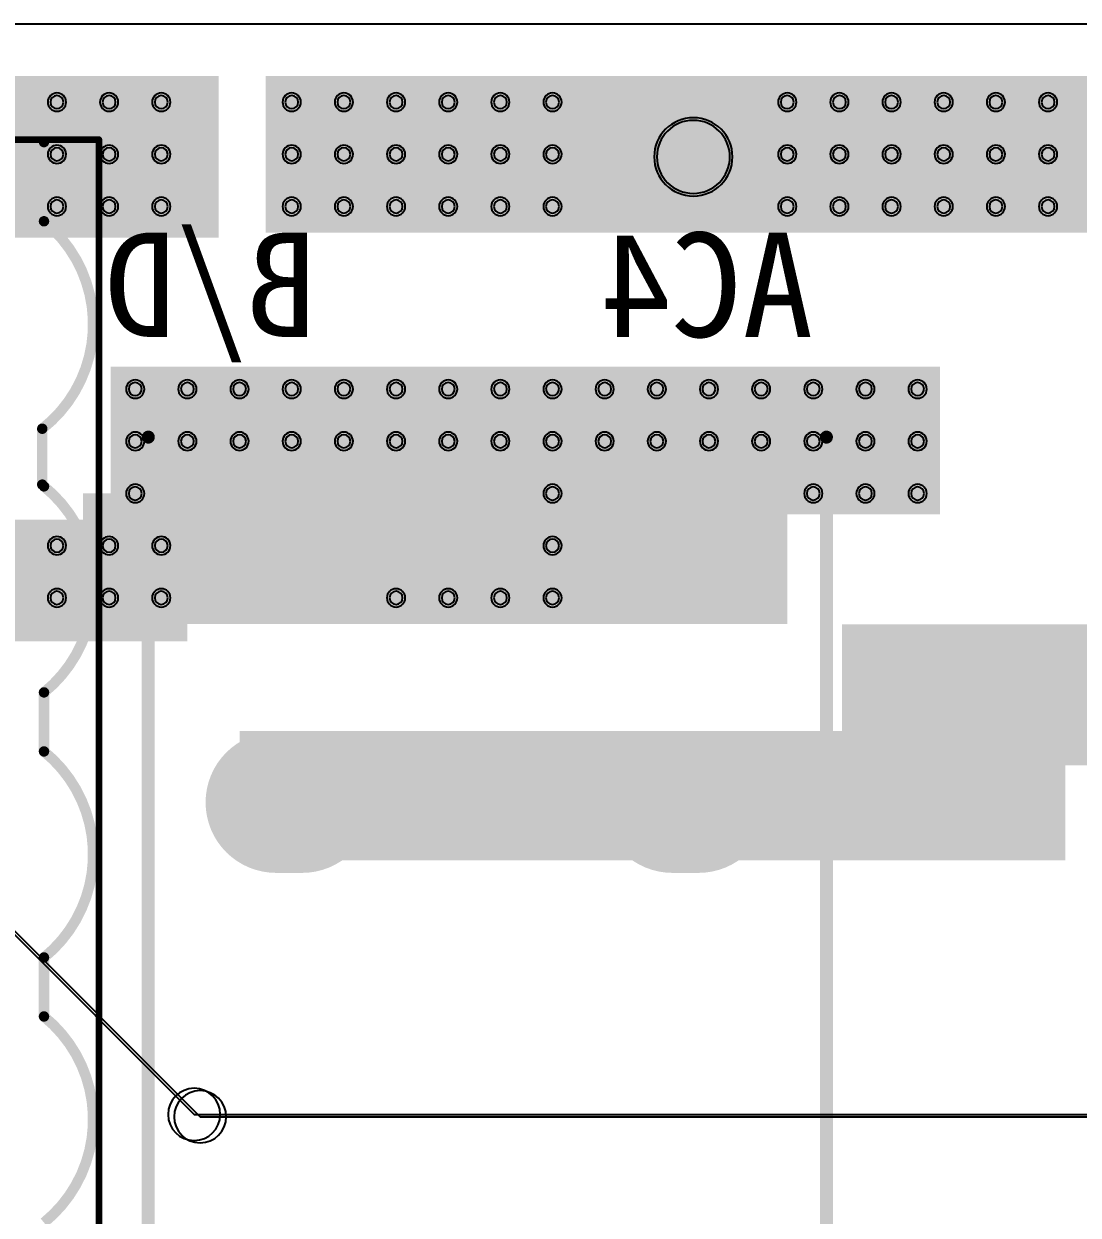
# Model space of a CAD drawing. Header units: inches. Extents: x 32166 to 66782, y 2386 to 7162.
# Drawn here: x 32904.5 to 32995.5, y 2990.8 to 3093.6 of the extents above; entities that cross this region are included whole.
import ezdxf

# ---------------------------------------------------------------- set-up
doc = ezdxf.new("R2010")
doc.units = ezdxf.units.IN
doc.header["$LTSCALE"] = 0.64311
doc.header["$MEASUREMENT"] = 0
for name, color, linetype in [('BOTTOMLAYER', 5, 'CONTINUOUS'), ('BOTTOMOVERLAY', 54, 'CONTINUOUS'), ('BOTTOMSOLDER', 6, 'CONTINUOUS'), ('KEEPOUTLAYER', 6, 'CONTINUOUS'), ('MULTILAYER', 9, 'CONTINUOUS')]:
    doc.layers.add(name, color=color, linetype=linetype)
doc.styles.get("Standard").update_dxf_attribs({"font": 'txt', "width": 0.8})

msp = doc.modelspace()

# ---------------------------------------------------------------- linework, layer by layer
at = {"layer": 'BOTTOMLAYER'}
for p, q in [((32896.79, 3022.23), (32919.71, 2999.3)), ((32919.71, 2999.3), (33019.92, 2999.3))]:
    msp.add_line(p, q, dxfattribs=at)
for points, const_width in [([(32926.26, 3049.36), (32928.51, 3049.36)], 11.25), ([(32960.46, 3049.36), (32962.71, 3049.36)], 11.25), ([(32945.16, 3050.89), (32939.31, 3050.89)], 5.4), ([(32926.26, 3026.41), (32928.51, 3026.41)], 11.25), ([(32960.46, 3026.41), (32962.71, 3026.41)], 11.25), ([(32943.36, 3026.14), (32941.11, 3026.14)], 6.75)]:
    msp.add_lwpolyline(points, dxfattribs=dict(at, const_width=const_width))
for points, const_width in [([(32929.08, 3049.36, 1), (32923.45, 3049.36, 1)], 5.63), ([(32931.33, 3049.36, 1), (32925.7, 3049.36, 1)], 5.63), ([(32963.28, 3049.36, 1), (32957.65, 3049.36, 1)], 5.63), ([(32965.53, 3049.36, 1), (32959.9, 3049.36, 1)], 5.63), ([(32939.31, 3052.24, 1), (32939.31, 3049.54, 1)], 2.7), ([(32945.16, 3052.24, 1), (32945.16, 3049.54, 1)], 2.7), ([(32929.08, 3026.41, 1), (32923.45, 3026.41, 1)], 5.63), ([(32931.33, 3026.41, 1), (32925.7, 3026.41, 1)], 5.63), ([(32963.28, 3026.41, 1), (32957.65, 3026.41, 1)], 5.63), ([(32965.53, 3026.41, 1), (32959.9, 3026.41, 1)], 5.63), ([(32941.11, 3027.83, 1), (32941.11, 3024.46, 1)], 3.37), ([(32943.36, 3027.83, 1), (32943.36, 3024.46, 1)], 3.37)]:
    msp.add_lwpolyline(points, format="xyb", close=True, dxfattribs=dict(at, const_width=const_width))
for centre, radius, start, end in [((32907.36, 3086.8), 0.562, 0, 180), ((32907.36, 3086.8), 0.562, 180, 0), ((32911.86, 3086.8), 0.562, 0, 180), ((32911.86, 3086.8), 0.562, 180, 0), ((32916.36, 3086.8), 0.562, 0, 180), ((32916.36, 3086.8), 0.562, 180, 0), ((32927.61, 3086.8), 0.562, 0, 180), ((32927.61, 3086.8), 0.562, 180, 0), ((32932.11, 3086.8), 0.562, 0, 180), ((32932.11, 3086.8), 0.562, 180, 0), ((32936.61, 3086.8), 0.562, 0, 180), ((32936.61, 3086.8), 0.562, 180, 0), ((32941.11, 3086.8), 0.562, 0, 180), ((32941.11, 3086.8), 0.562, 180, 0), ((32945.61, 3086.8), 0.562, 0, 180), ((32945.61, 3086.8), 0.562, 180, 0), ((32950.11, 3086.8), 0.562, 0, 180), ((32950.11, 3086.8), 0.562, 180, 0), ((32970.36, 3086.8), 0.562, 0, 180), ((32970.36, 3086.8), 0.562, 180, 0), ((32974.86, 3086.8), 0.562, 0, 180), ((32974.86, 3086.8), 0.562, 180, 0), ((32979.36, 3086.8), 0.562, 0, 180), ((32979.36, 3086.8), 0.562, 180, 0), ((32983.86, 3086.8), 0.562, 0, 180), ((32983.86, 3086.8), 0.562, 180, 0), ((32988.36, 3086.8), 0.562, 0, 180), ((32988.36, 3086.8), 0.562, 180, 0), ((32992.86, 3086.8), 0.562, 0, 180), ((32992.86, 3086.8), 0.562, 180, 0), ((32962.26, 3082.08), 3.15, 0, 180), ((32907.36, 3082.3), 0.562, 0, 180), ((32911.86, 3082.3), 0.562, 0, 180), ((32916.36, 3082.3), 0.562, 0, 180), ((32927.61, 3082.3), 0.562, 0, 180), ((32932.11, 3082.3), 0.562, 0, 180), ((32936.61, 3082.3), 0.562, 0, 180), ((32941.11, 3082.3), 0.562, 0, 180), ((32945.61, 3082.3), 0.562, 0, 180), ((32950.11, 3082.3), 0.562, 0, 180), ((32970.36, 3082.3), 0.562, 0, 180), ((32974.86, 3082.3), 0.562, 0, 180), ((32979.36, 3082.3), 0.562, 0, 180), ((32983.86, 3082.3), 0.562, 0, 180), ((32988.36, 3082.3), 0.562, 0, 180), ((32992.86, 3082.3), 0.562, 0, 180), ((32907.36, 3082.3), 0.562, 180, 0), ((32911.86, 3082.3), 0.562, 180, 0), ((32916.36, 3082.3), 0.562, 180, 0), ((32927.61, 3082.3), 0.562, 180, 0), ((32932.11, 3082.3), 0.562, 180, 0), ((32936.61, 3082.3), 0.562, 180, 0), ((32941.11, 3082.3), 0.562, 180, 0), ((32945.61, 3082.3), 0.562, 180, 0), ((32950.11, 3082.3), 0.562, 180, 0), ((32962.26, 3082.08), 3.15, 180, 0), ((32970.36, 3082.3), 0.562, 180, 0), ((32974.86, 3082.3), 0.562, 180, 0), ((32979.36, 3082.3), 0.562, 180, 0), ((32983.86, 3082.3), 0.562, 180, 0), ((32988.36, 3082.3), 0.562, 180, 0), ((32992.86, 3082.3), 0.562, 180, 0), ((32907.36, 3077.8), 0.562, 0, 180), ((32911.86, 3077.8), 0.562, 0, 180), ((32916.36, 3077.8), 0.562, 0, 180), ((32927.61, 3077.8), 0.562, 0, 180), ((32932.11, 3077.8), 0.562, 0, 180), ((32936.61, 3077.8), 0.562, 0, 180), ((32941.11, 3077.8), 0.562, 0, 180), ((32945.61, 3077.8), 0.562, 0, 180), ((32950.11, 3077.8), 0.562, 0, 180), ((32970.36, 3077.8), 0.562, 0, 180), ((32974.86, 3077.8), 0.562, 0, 180), ((32979.36, 3077.8), 0.562, 0, 180), ((32983.86, 3077.8), 0.562, 0, 180), ((32988.36, 3077.8), 0.562, 0, 180), ((32992.86, 3077.8), 0.562, 0, 180), ((32907.36, 3077.8), 0.562, 180, 0), ((32911.86, 3077.8), 0.562, 180, 0), ((32916.36, 3077.8), 0.562, 180, 0), ((32927.61, 3077.8), 0.562, 180, 0), ((32932.11, 3077.8), 0.562, 180, 0), ((32936.61, 3077.8), 0.562, 180, 0), ((32941.11, 3077.8), 0.562, 180, 0), ((32945.61, 3077.8), 0.562, 180, 0), ((32950.11, 3077.8), 0.562, 180, 0), ((32970.36, 3077.8), 0.562, 180, 0), ((32974.86, 3077.8), 0.562, 180, 0), ((32979.36, 3077.8), 0.562, 180, 0), ((32983.86, 3077.8), 0.562, 180, 0), ((32988.36, 3077.8), 0.562, 180, 0), ((32992.86, 3077.8), 0.562, 180, 0), ((32914.11, 3062.05), 0.562, 0, 180), ((32914.11, 3062.05), 0.562, 0, 180), ((32914.11, 3062.05), 0.562, 180, 0), ((32914.11, 3062.05), 0.562, 180, 0), ((32918.61, 3062.05), 0.562, 0, 180), ((32918.61, 3062.05), 0.562, 180, 0), ((32923.11, 3062.05), 0.562, 0, 180), ((32923.11, 3062.05), 0.562, 180, 0), ((32927.61, 3062.05), 0.562, 0, 180), ((32927.61, 3062.05), 0.562, 180, 0), ((32932.11, 3062.05), 0.562, 0, 180), ((32932.11, 3062.05), 0.562, 180, 0), ((32936.61, 3062.05), 0.562, 0, 180), ((32936.61, 3062.05), 0.562, 180, 0), ((32941.11, 3062.05), 0.562, 0, 180), ((32941.11, 3062.05), 0.562, 180, 0), ((32945.61, 3062.05), 0.562, 0, 180), ((32945.61, 3062.05), 0.562, 180, 0), ((32950.11, 3062.05), 0.562, 0, 180), ((32950.11, 3062.05), 0.562, 180, 0), ((32954.61, 3062.05), 0.562, 0, 180), ((32954.61, 3062.05), 0.562, 180, 0), ((32959.11, 3062.05), 0.562, 0, 180), ((32959.11, 3062.05), 0.562, 180, 0), ((32963.61, 3062.05), 0.562, 0, 180), ((32963.61, 3062.05), 0.562, 180, 0), ((32968.11, 3062.05), 0.562, 0, 180), ((32968.11, 3062.05), 0.562, 180, 0), ((32972.61, 3062.05), 0.562, 0, 180), ((32972.61, 3062.05), 0.562, 180, 0), ((32977.11, 3062.05), 0.562, 0, 180), ((32977.11, 3062.05), 0.562, 180, 0), ((32981.61, 3062.05), 0.562, 0, 180), ((32981.61, 3062.05), 0.562, 180, 0), ((32914.11, 3057.55), 0.562, 0, 180), ((32918.61, 3057.55), 0.562, 0, 180), ((32918.61, 3057.55), 0.562, 0, 180), ((32923.11, 3057.55), 0.562, 0, 180), ((32927.61, 3057.55), 0.562, 0, 180), ((32932.11, 3057.55), 0.562, 0, 180), ((32932.11, 3057.55), 0.562, 0, 180), ((32936.61, 3057.55), 0.562, 0, 180), ((32941.11, 3057.55), 0.562, 0, 180), ((32945.61, 3057.55), 0.562, 0, 180), ((32945.61, 3057.55), 0.562, 0, 180), ((32950.11, 3057.55), 0.562, 0, 180), ((32954.61, 3057.55), 0.562, 0, 180), ((32959.11, 3057.55), 0.562, 0, 180), ((32959.11, 3057.55), 0.562, 0, 180), ((32963.61, 3057.55), 0.562, 0, 180), ((32968.11, 3057.55), 0.562, 0, 180), ((32972.61, 3057.55), 0.562, 0, 180), ((32972.61, 3057.55), 0.562, 0, 180), ((32977.11, 3057.55), 0.562, 0, 180), ((32981.61, 3057.55), 0.562, 0, 180), ((32914.11, 3057.55), 0.562, 180, 0), ((32918.61, 3057.55), 0.562, 180, 0), ((32918.61, 3057.55), 0.562, 180, 0), ((32923.11, 3057.55), 0.562, 180, 0), ((32927.61, 3057.55), 0.562, 180, 0), ((32932.11, 3057.55), 0.562, 180, 0), ((32932.11, 3057.55), 0.562, 180, 0), ((32936.61, 3057.55), 0.562, 180, 0), ((32941.11, 3057.55), 0.562, 180, 0), ((32945.61, 3057.55), 0.562, 180, 0), ((32945.61, 3057.55), 0.562, 180, 0), ((32950.11, 3057.55), 0.562, 180, 0), ((32954.61, 3057.55), 0.562, 180, 0), ((32959.11, 3057.55), 0.562, 180, 0), ((32959.11, 3057.55), 0.562, 180, 0), ((32963.61, 3057.55), 0.562, 180, 0), ((32968.11, 3057.55), 0.562, 180, 0), ((32972.61, 3057.55), 0.562, 180, 0), ((32972.61, 3057.55), 0.562, 180, 0), ((32977.11, 3057.55), 0.562, 180, 0), ((32981.61, 3057.55), 0.562, 180, 0), ((32914.11, 3053.05), 0.562, 0, 180), ((32950.11, 3053.05), 0.562, 0, 180), ((32972.61, 3053.05), 0.562, 0, 180), ((32972.61, 3053.05), 0.562, 0, 180), ((32977.11, 3053.05), 0.562, 0, 180), ((32981.61, 3053.05), 0.562, 0, 180), ((32914.11, 3053.05), 0.562, 180, 0), ((32950.11, 3053.05), 0.562, 180, 0), ((32972.61, 3053.05), 0.562, 180, 0), ((32972.61, 3053.05), 0.562, 180, 0), ((32977.11, 3053.05), 0.562, 180, 0), ((32981.61, 3053.05), 0.562, 180, 0), ((32907.36, 3048.55), 0.562, 0, 180), ((32907.36, 3048.55), 0.562, 180, 0), ((32911.86, 3048.55), 0.562, 0, 180), ((32911.86, 3048.55), 0.562, 180, 0), ((32916.36, 3048.55), 0.562, 0, 180), ((32916.36, 3048.55), 0.562, 180, 0), ((32950.11, 3048.55), 0.562, 0, 180), ((32950.11, 3048.55), 0.562, 180, 0), ((32907.36, 3044.05), 0.562, 0, 180), ((32911.86, 3044.05), 0.562, 0, 180), ((32916.36, 3044.05), 0.562, 0, 180), ((32936.61, 3044.05), 0.562, 0, 180), ((32941.11, 3044.05), 0.562, 0, 180), ((32945.61, 3044.05), 0.562, 0, 180), ((32945.61, 3044.05), 0.562, 0, 180), ((32950.11, 3044.05), 0.562, 0, 180), ((32950.11, 3044.05), 0.562, 0, 180), ((32907.36, 3044.05), 0.562, 180, 0), ((32911.86, 3044.05), 0.562, 180, 0), ((32916.36, 3044.05), 0.562, 180, 0), ((32936.61, 3044.05), 0.562, 180, 0), ((32941.11, 3044.05), 0.562, 180, 0), ((32945.61, 3044.05), 0.562, 180, 0), ((32945.61, 3044.05), 0.562, 180, 0), ((32950.11, 3044.05), 0.562, 180, 0), ((32950.11, 3044.05), 0.562, 180, 0), ((32919.71, 2999.3), 2.25, 0, 180), ((32919.71, 2999.3), 2.25, 0, 180), ((32919.71, 2999.3), 2.25, 180, 0), ((32919.71, 2999.3), 2.25, 180, 0)]:
    msp.add_arc(centre, radius, start, end, dxfattribs=at)
for points in [[(32846.61, 3075.55), (32920.86, 3075.55), (32846.61, 3089.05), (32920.86, 3089.05)], [(32925.36, 3075.55), (33413.61, 3075.55), (32925.36, 3089.05), (33413.61, 3089.05)], [(32912, 3051.25), (32983.55, 3051.25), (32912, 3063.99), (32983.55, 3063.99)], [(32909.61, 3041.8), (32970.36, 3041.8), (32909.61, 3053.05), (32970.36, 3053.05)], [(32872.09, 3040.3), (32918.61, 3040.3), (32872.09, 3050.8), (32918.61, 3050.8)], [(33001.64, 3041.31), (32975.54, 3041.31), (33001.64, 3030.06), (32975.54, 3030.06)], [(32923.11, 3021.42), (32994.35, 3021.42), (32923.11, 3032.58), (32994.35, 3032.58)]]:
    msp.add_solid(points, dxfattribs=at)
at = {"layer": 'BOTTOMOVERLAY'}
for points, const_width in [([(32898.38, 3083.57), (32910.98, 3083.57)], 0.572), ([(32906.24, 3076.52), (32906.24, 3083.36)], 0.9), ([(32910.98, 2914.55), (32910.98, 3083.57)], 0.572), ([(32906.09, 3053.81), (32906.09, 3058.63)], 0.9), ([(32915.24, 3057.91), (32973.74, 3057.91)], 1.12), ([(32915.24, 2927.41), (32915.24, 3057.91)], 1.12), ([(32973.74, 2927.41), (32973.74, 3057.91)], 1.12), ([(32906.24, 3030.8), (32906.24, 3035.89)], 0.9), ([(32906.24, 3007.94), (32906.24, 3013.03)], 0.9)]:
    msp.add_lwpolyline(points, dxfattribs=dict(at, const_width=const_width))
for points, const_width in [([(32906.24, 3083.58, 1), (32906.24, 3083.13, 1)], 0.45), ([(32910.98, 3083.71, 1), (32910.98, 3083.42, 1)], 0.286), ([(32910.98, 3083.71, 1), (32910.98, 3083.42, 1)], 0.286), ([(32906.24, 3076.75, 1), (32906.24, 3076.3, 1)], 0.45), ([(32906.24, 3076.75, 1), (32906.24, 3076.3, 1)], 0.45), ([(32906.09, 3058.86, 1), (32906.09, 3058.41, 1)], 0.45), ([(32906.09, 3058.86, 1), (32906.09, 3058.41, 1)], 0.45), ([(32915.52, 3057.91, 1), (32914.96, 3057.91, 1)], 0.562), ([(32915.52, 3057.91, 1), (32914.96, 3057.91, 1)], 0.562), ([(32974.02, 3057.91, 1), (32973.46, 3057.91, 1)], 0.562), ([(32974.02, 3057.91, 1), (32973.46, 3057.91, 1)], 0.562), ([(32906.09, 3054.04, 1), (32906.09, 3053.59, 1)], 0.45), ([(32906.24, 3053.89, 1), (32906.24, 3053.44, 1)], 0.45), ([(32906.24, 3036.12, 1), (32906.24, 3035.67, 1)], 0.45), ([(32906.24, 3036.12, 1), (32906.24, 3035.67, 1)], 0.45), ([(32906.24, 3031.03, 1), (32906.24, 3030.58, 1)], 0.45), ([(32906.24, 3031.03, 1), (32906.24, 3030.58, 1)], 0.45), ([(32906.24, 3013.26, 1), (32906.24, 3012.81, 1)], 0.45), ([(32906.24, 3013.26, 1), (32906.24, 3012.81, 1)], 0.45), ([(32906.24, 3008.17, 1), (32906.24, 3007.72, 1)], 0.45), ([(32906.24, 3008.17, 1), (32906.24, 3007.72, 1)], 0.45)]:
    msp.add_lwpolyline(points, format="xyb", close=True, dxfattribs=dict(at, const_width=const_width))
at = {"layer": 'BOTTOMOVERLAY', "const_width": 0.9}
for points in [[(32906.24, 3076.52, -0.482386), (32906.09, 3058.63)], [(32906.24, 3053.66, -0.477243), (32906.24, 3035.89)], [(32906.24, 3030.8, -0.477243), (32906.24, 3013.03)], [(32906.24, 3007.94, -0.477246), (32906.24, 2990.17)]]:
    msp.add_lwpolyline(points, format="xyb", dxfattribs=at)
at = {"layer": 'BOTTOMSOLDER'}
for p, q in [((32896.78, 3021.92), (32919.2, 2999.5)), ((32919.2, 2999.5), (33011.54, 2999.5))]:
    msp.add_line(p, q, dxfattribs=at)
for points, const_width in [([(32926.26, 3049.36), (32928.51, 3049.36)], 12.16), ([(32960.46, 3049.36), (32962.71, 3049.36)], 12.16), ([(32945.16, 3050.89), (32939.31, 3050.89)], 6.31), ([(32926.26, 3026.41), (32928.51, 3026.41)], 12.16), ([(32960.46, 3026.41), (32962.71, 3026.41)], 12.16), ([(32943.36, 3026.14), (32941.11, 3026.14)], 7.66)]:
    msp.add_lwpolyline(points, dxfattribs=dict(at, const_width=const_width))
for points, const_width in [([(32929.3, 3049.36, 1), (32923.22, 3049.36, 1)], 6.08), ([(32931.55, 3049.36, 1), (32925.47, 3049.36, 1)], 6.08), ([(32963.5, 3049.36, 1), (32957.42, 3049.36, 1)], 6.08), ([(32965.75, 3049.36, 1), (32959.67, 3049.36, 1)], 6.08), ([(32939.31, 3052.47, 1), (32939.31, 3049.32, 1)], 3.16), ([(32945.16, 3052.47, 1), (32945.16, 3049.32, 1)], 3.16), ([(32929.3, 3026.41, 1), (32923.22, 3026.41, 1)], 6.08), ([(32931.55, 3026.41, 1), (32925.47, 3026.41, 1)], 6.08), ([(32963.5, 3026.41, 1), (32957.42, 3026.41, 1)], 6.08), ([(32965.75, 3026.41, 1), (32959.67, 3026.41, 1)], 6.08), ([(32941.11, 3028.06, 1), (32941.11, 3024.23, 1)], 3.83), ([(32943.36, 3028.06, 1), (32943.36, 3024.23, 1)], 3.83)]:
    msp.add_lwpolyline(points, format="xyb", close=True, dxfattribs=dict(at, const_width=const_width))
for centre, radius, start, end in [((32907.36, 3086.8), 0.791, 0, 180), ((32911.86, 3086.8), 0.791, 0, 180), ((32916.36, 3086.8), 0.791, 0, 180), ((32927.61, 3086.8), 0.791, 0, 180), ((32932.11, 3086.8), 0.791, 0, 180), ((32936.61, 3086.8), 0.791, 0, 180), ((32941.11, 3086.8), 0.791, 0, 180), ((32945.61, 3086.8), 0.791, 0, 180), ((32950.11, 3086.8), 0.791, 0, 180), ((32970.36, 3086.8), 0.791, 0, 180), ((32974.86, 3086.8), 0.791, 0, 180), ((32979.36, 3086.8), 0.791, 0, 180), ((32983.86, 3086.8), 0.791, 0, 180), ((32988.36, 3086.8), 0.791, 0, 180), ((32992.86, 3086.8), 0.791, 0, 180), ((32907.36, 3086.8), 0.791, 180, 0), ((32911.86, 3086.8), 0.791, 180, 0), ((32916.36, 3086.8), 0.791, 180, 0), ((32927.61, 3086.8), 0.791, 180, 0), ((32932.11, 3086.8), 0.791, 180, 0), ((32936.61, 3086.8), 0.791, 180, 0), ((32941.11, 3086.8), 0.791, 180, 0), ((32945.61, 3086.8), 0.791, 180, 0), ((32950.11, 3086.8), 0.791, 180, 0), ((32970.36, 3086.8), 0.791, 180, 0), ((32974.86, 3086.8), 0.791, 180, 0), ((32979.36, 3086.8), 0.791, 180, 0), ((32983.86, 3086.8), 0.791, 180, 0), ((32988.36, 3086.8), 0.791, 180, 0), ((32992.86, 3086.8), 0.791, 180, 0), ((32962.26, 3082.08), 3.38, 0, 180), ((32907.36, 3082.3), 0.791, 0, 180), ((32911.86, 3082.3), 0.791, 0, 180), ((32916.36, 3082.3), 0.791, 0, 180), ((32927.61, 3082.3), 0.791, 0, 180), ((32932.11, 3082.3), 0.791, 0, 180), ((32936.61, 3082.3), 0.791, 0, 180), ((32941.11, 3082.3), 0.791, 0, 180), ((32945.61, 3082.3), 0.791, 0, 180), ((32950.11, 3082.3), 0.791, 0, 180), ((32970.36, 3082.3), 0.791, 0, 180), ((32974.86, 3082.3), 0.791, 0, 180), ((32979.36, 3082.3), 0.791, 0, 180), ((32983.86, 3082.3), 0.791, 0, 180), ((32988.36, 3082.3), 0.791, 0, 180), ((32992.86, 3082.3), 0.791, 0, 180), ((32907.36, 3082.3), 0.791, 180, 0), ((32911.86, 3082.3), 0.791, 180, 0), ((32916.36, 3082.3), 0.791, 180, 0), ((32927.61, 3082.3), 0.791, 180, 0), ((32932.11, 3082.3), 0.791, 180, 0), ((32936.61, 3082.3), 0.791, 180, 0), ((32941.11, 3082.3), 0.791, 180, 0), ((32945.61, 3082.3), 0.791, 180, 0), ((32950.11, 3082.3), 0.791, 180, 0), ((32962.26, 3082.08), 3.38, 180, 0), ((32970.36, 3082.3), 0.791, 180, 0), ((32974.86, 3082.3), 0.791, 180, 0), ((32979.36, 3082.3), 0.791, 180, 0), ((32983.86, 3082.3), 0.791, 180, 0), ((32988.36, 3082.3), 0.791, 180, 0), ((32992.86, 3082.3), 0.791, 180, 0), ((32907.36, 3077.8), 0.791, 0, 180), ((32911.86, 3077.8), 0.791, 0, 180), ((32916.36, 3077.8), 0.791, 0, 180), ((32927.61, 3077.8), 0.791, 0, 180), ((32932.11, 3077.8), 0.791, 0, 180), ((32936.61, 3077.8), 0.791, 0, 180), ((32941.11, 3077.8), 0.791, 0, 180), ((32945.61, 3077.8), 0.791, 0, 180), ((32950.11, 3077.8), 0.791, 0, 180), ((32970.36, 3077.8), 0.791, 0, 180), ((32974.86, 3077.8), 0.791, 0, 180), ((32979.36, 3077.8), 0.791, 0, 180), ((32983.86, 3077.8), 0.791, 0, 180), ((32988.36, 3077.8), 0.791, 0, 180), ((32992.86, 3077.8), 0.791, 0, 180), ((32907.36, 3077.8), 0.791, 180, 0), ((32911.86, 3077.8), 0.791, 180, 0), ((32916.36, 3077.8), 0.791, 180, 0), ((32927.61, 3077.8), 0.791, 180, 0), ((32932.11, 3077.8), 0.791, 180, 0), ((32936.61, 3077.8), 0.791, 180, 0), ((32941.11, 3077.8), 0.791, 180, 0), ((32945.61, 3077.8), 0.791, 180, 0), ((32950.11, 3077.8), 0.791, 180, 0), ((32970.36, 3077.8), 0.791, 180, 0), ((32974.86, 3077.8), 0.791, 180, 0), ((32979.36, 3077.8), 0.791, 180, 0), ((32983.86, 3077.8), 0.791, 180, 0), ((32988.36, 3077.8), 0.791, 180, 0), ((32992.86, 3077.8), 0.791, 180, 0), ((32914.11, 3062.05), 0.791, 0, 180), ((32914.11, 3062.05), 0.791, 0, 180), ((32918.61, 3062.05), 0.791, 0, 180), ((32923.11, 3062.05), 0.791, 0, 180), ((32927.61, 3062.05), 0.791, 0, 180), ((32932.11, 3062.05), 0.791, 0, 180), ((32936.61, 3062.05), 0.791, 0, 180), ((32941.11, 3062.05), 0.791, 0, 180), ((32945.61, 3062.05), 0.791, 0, 180), ((32950.11, 3062.05), 0.791, 0, 180), ((32954.61, 3062.05), 0.791, 0, 180), ((32959.11, 3062.05), 0.791, 0, 180), ((32963.61, 3062.05), 0.791, 0, 180), ((32968.11, 3062.05), 0.791, 0, 180), ((32972.61, 3062.05), 0.791, 0, 180), ((32977.11, 3062.05), 0.791, 0, 180), ((32981.61, 3062.05), 0.791, 0, 180), ((32914.11, 3062.05), 0.791, 180, 0), ((32914.11, 3062.05), 0.791, 180, 0), ((32918.61, 3062.05), 0.791, 180, 0), ((32923.11, 3062.05), 0.791, 180, 0), ((32927.61, 3062.05), 0.791, 180, 0), ((32932.11, 3062.05), 0.791, 180, 0), ((32936.61, 3062.05), 0.791, 180, 0), ((32941.11, 3062.05), 0.791, 180, 0), ((32945.61, 3062.05), 0.791, 180, 0), ((32950.11, 3062.05), 0.791, 180, 0), ((32954.61, 3062.05), 0.791, 180, 0), ((32959.11, 3062.05), 0.791, 180, 0), ((32963.61, 3062.05), 0.791, 180, 0), ((32968.11, 3062.05), 0.791, 180, 0), ((32972.61, 3062.05), 0.791, 180, 0), ((32977.11, 3062.05), 0.791, 180, 0), ((32981.61, 3062.05), 0.791, 180, 0), ((32914.11, 3057.55), 0.791, 0, 180), ((32918.61, 3057.55), 0.791, 0, 180), ((32918.61, 3057.55), 0.791, 0, 180), ((32923.11, 3057.55), 0.791, 0, 180), ((32927.61, 3057.55), 0.791, 0, 180), ((32932.11, 3057.55), 0.791, 0, 180), ((32932.11, 3057.55), 0.791, 0, 180), ((32936.61, 3057.55), 0.791, 0, 180), ((32941.11, 3057.55), 0.791, 0, 180), ((32945.61, 3057.55), 0.791, 0, 180), ((32945.61, 3057.55), 0.791, 0, 180), ((32950.11, 3057.55), 0.791, 0, 180), ((32954.61, 3057.55), 0.791, 0, 180), ((32959.11, 3057.55), 0.791, 0, 180), ((32959.11, 3057.55), 0.791, 0, 180), ((32963.61, 3057.55), 0.791, 0, 180), ((32968.11, 3057.55), 0.791, 0, 180), ((32972.61, 3057.55), 0.791, 0, 180), ((32972.61, 3057.55), 0.791, 0, 180), ((32977.11, 3057.55), 0.791, 0, 180), ((32981.61, 3057.55), 0.791, 0, 180), ((32914.11, 3057.55), 0.791, 180, 0), ((32918.61, 3057.55), 0.791, 180, 0), ((32918.61, 3057.55), 0.791, 180, 0), ((32923.11, 3057.55), 0.791, 180, 0), ((32927.61, 3057.55), 0.791, 180, 0), ((32932.11, 3057.55), 0.791, 180, 0), ((32932.11, 3057.55), 0.791, 180, 0), ((32936.61, 3057.55), 0.791, 180, 0), ((32941.11, 3057.55), 0.791, 180, 0), ((32945.61, 3057.55), 0.791, 180, 0), ((32945.61, 3057.55), 0.791, 180, 0), ((32950.11, 3057.55), 0.791, 180, 0), ((32954.61, 3057.55), 0.791, 180, 0), ((32959.11, 3057.55), 0.791, 180, 0), ((32959.11, 3057.55), 0.791, 180, 0), ((32963.61, 3057.55), 0.791, 180, 0), ((32968.11, 3057.55), 0.791, 180, 0), ((32972.61, 3057.55), 0.791, 180, 0), ((32972.61, 3057.55), 0.791, 180, 0), ((32977.11, 3057.55), 0.791, 180, 0), ((32981.61, 3057.55), 0.791, 180, 0), ((32914.11, 3053.05), 0.791, 0, 180), ((32950.11, 3053.05), 0.791, 0, 180), ((32972.61, 3053.05), 0.791, 0, 180), ((32972.61, 3053.05), 0.791, 0, 180), ((32977.11, 3053.05), 0.791, 0, 180), ((32981.61, 3053.05), 0.791, 0, 180), ((32914.11, 3053.05), 0.791, 180, 0), ((32950.11, 3053.05), 0.791, 180, 0), ((32972.61, 3053.05), 0.791, 180, 0), ((32972.61, 3053.05), 0.791, 180, 0), ((32977.11, 3053.05), 0.791, 180, 0), ((32981.61, 3053.05), 0.791, 180, 0), ((32907.36, 3048.55), 0.791, 0, 180), ((32907.36, 3048.55), 0.791, 180, 0), ((32911.86, 3048.55), 0.791, 0, 180), ((32911.86, 3048.55), 0.791, 180, 0), ((32916.36, 3048.55), 0.791, 0, 180), ((32916.36, 3048.55), 0.791, 180, 0), ((32950.11, 3048.55), 0.791, 0, 180), ((32950.11, 3048.55), 0.791, 180, 0), ((32907.36, 3044.05), 0.791, 0, 180), ((32911.86, 3044.05), 0.791, 0, 180), ((32916.36, 3044.05), 0.791, 0, 180), ((32936.61, 3044.05), 0.791, 0, 180), ((32941.11, 3044.05), 0.791, 0, 180), ((32945.61, 3044.05), 0.791, 0, 180), ((32945.61, 3044.05), 0.791, 0, 180), ((32950.11, 3044.05), 0.791, 0, 180), ((32950.11, 3044.05), 0.791, 0, 180), ((32907.36, 3044.05), 0.791, 180, 0), ((32911.86, 3044.05), 0.791, 180, 0), ((32916.36, 3044.05), 0.791, 180, 0), ((32936.61, 3044.05), 0.791, 180, 0), ((32941.11, 3044.05), 0.791, 180, 0), ((32945.61, 3044.05), 0.791, 180, 0), ((32945.61, 3044.05), 0.791, 180, 0), ((32950.11, 3044.05), 0.791, 180, 0), ((32950.11, 3044.05), 0.791, 180, 0), ((32919.2, 2999.5), 2.25, 0, 180), ((32919.2, 2999.5), 2.25, 0, 180), ((32919.2, 2999.5), 2.25, 180, 0), ((32919.2, 2999.5), 2.25, 180, 0)]:
    msp.add_arc(centre, radius, start, end, dxfattribs=at)
for points in [[(32846.61, 3075.1), (32921.31, 3075.1), (32846.61, 3089.05), (32921.31, 3089.05)], [(32925.36, 3075.55), (33413.61, 3075.55), (32925.36, 3089.05), (33413.61, 3089.05)], [(32909.61, 3041.8), (32970.36, 3041.8), (32909.61, 3053.05), (32970.36, 3053.05)], [(32872.26, 3040.45), (32918.61, 3040.45), (32872.26, 3050.8), (32918.61, 3050.8)], [(33002.09, 3041.77), (32975.08, 3041.77), (33002.09, 3029.61), (32975.08, 3029.61)]]:
    msp.add_solid(points, dxfattribs=at)
at = {"layer": 'KEEPOUTLAYER'}
msp.add_line((32666.61, 3093.55), (34174.11, 3093.55), dxfattribs=at)
at = {"layer": 'MULTILAYER'}
for points, const_width in [([(32926.26, 3049.36), (32928.51, 3049.36)], 11.25), ([(32960.46, 3049.36), (32962.71, 3049.36)], 11.25), ([(32945.16, 3050.89), (32939.31, 3050.89)], 5.4), ([(32926.26, 3026.41), (32928.51, 3026.41)], 11.25), ([(32960.46, 3026.41), (32962.71, 3026.41)], 11.25), ([(32943.36, 3026.14), (32941.11, 3026.14)], 6.75)]:
    msp.add_lwpolyline(points, dxfattribs=dict(at, const_width=const_width))
for points, const_width in [([(32929.08, 3049.36, 1), (32923.45, 3049.36, 1)], 5.63), ([(32931.33, 3049.36, 1), (32925.7, 3049.36, 1)], 5.63), ([(32963.28, 3049.36, 1), (32957.65, 3049.36, 1)], 5.63), ([(32965.53, 3049.36, 1), (32959.9, 3049.36, 1)], 5.63), ([(32939.31, 3052.24, 1), (32939.31, 3049.54, 1)], 2.7), ([(32945.16, 3052.24, 1), (32945.16, 3049.54, 1)], 2.7), ([(32929.08, 3026.41, 1), (32923.45, 3026.41, 1)], 5.63), ([(32931.33, 3026.41, 1), (32925.7, 3026.41, 1)], 5.63), ([(32963.28, 3026.41, 1), (32957.65, 3026.41, 1)], 5.63), ([(32965.53, 3026.41, 1), (32959.9, 3026.41, 1)], 5.63), ([(32941.11, 3027.83, 1), (32941.11, 3024.46, 1)], 3.37), ([(32943.36, 3027.83, 1), (32943.36, 3024.46, 1)], 3.37)]:
    msp.add_lwpolyline(points, format="xyb", close=True, dxfattribs=dict(at, const_width=const_width))
for centre, radius, start, end in [((32907.36, 3086.8), 0.562, 0, 180), ((32907.36, 3086.8), 0.562, 180, 0), ((32911.86, 3086.8), 0.562, 0, 180), ((32911.86, 3086.8), 0.562, 180, 0), ((32916.36, 3086.8), 0.562, 0, 180), ((32916.36, 3086.8), 0.562, 180, 0), ((32927.61, 3086.8), 0.562, 0, 180), ((32927.61, 3086.8), 0.562, 180, 0), ((32932.11, 3086.8), 0.562, 0, 180), ((32932.11, 3086.8), 0.562, 180, 0), ((32936.61, 3086.8), 0.562, 0, 180), ((32936.61, 3086.8), 0.562, 180, 0), ((32941.11, 3086.8), 0.562, 0, 180), ((32941.11, 3086.8), 0.562, 180, 0), ((32945.61, 3086.8), 0.562, 0, 180), ((32945.61, 3086.8), 0.562, 180, 0), ((32950.11, 3086.8), 0.562, 0, 180), ((32950.11, 3086.8), 0.562, 180, 0), ((32970.36, 3086.8), 0.562, 0, 180), ((32970.36, 3086.8), 0.562, 180, 0), ((32974.86, 3086.8), 0.562, 0, 180), ((32974.86, 3086.8), 0.562, 180, 0), ((32979.36, 3086.8), 0.562, 0, 180), ((32979.36, 3086.8), 0.562, 180, 0), ((32983.86, 3086.8), 0.562, 0, 180), ((32983.86, 3086.8), 0.562, 180, 0), ((32988.36, 3086.8), 0.562, 0, 180), ((32988.36, 3086.8), 0.562, 180, 0), ((32992.86, 3086.8), 0.562, 0, 180), ((32992.86, 3086.8), 0.562, 180, 0), ((32962.26, 3082.08), 3.15, 0, 180), ((32907.36, 3082.3), 0.562, 0, 180), ((32911.86, 3082.3), 0.562, 0, 180), ((32916.36, 3082.3), 0.562, 0, 180), ((32927.61, 3082.3), 0.562, 0, 180), ((32932.11, 3082.3), 0.562, 0, 180), ((32936.61, 3082.3), 0.562, 0, 180), ((32941.11, 3082.3), 0.562, 0, 180), ((32945.61, 3082.3), 0.562, 0, 180), ((32950.11, 3082.3), 0.562, 0, 180), ((32970.36, 3082.3), 0.562, 0, 180), ((32974.86, 3082.3), 0.562, 0, 180), ((32979.36, 3082.3), 0.562, 0, 180), ((32983.86, 3082.3), 0.562, 0, 180), ((32988.36, 3082.3), 0.562, 0, 180), ((32992.86, 3082.3), 0.562, 0, 180), ((32907.36, 3082.3), 0.562, 180, 0), ((32911.86, 3082.3), 0.562, 180, 0), ((32916.36, 3082.3), 0.562, 180, 0), ((32927.61, 3082.3), 0.562, 180, 0), ((32932.11, 3082.3), 0.562, 180, 0), ((32936.61, 3082.3), 0.562, 180, 0), ((32941.11, 3082.3), 0.562, 180, 0), ((32945.61, 3082.3), 0.562, 180, 0), ((32950.11, 3082.3), 0.562, 180, 0), ((32962.26, 3082.08), 3.15, 180, 0), ((32970.36, 3082.3), 0.562, 180, 0), ((32974.86, 3082.3), 0.562, 180, 0), ((32979.36, 3082.3), 0.562, 180, 0), ((32983.86, 3082.3), 0.562, 180, 0), ((32988.36, 3082.3), 0.562, 180, 0), ((32992.86, 3082.3), 0.562, 180, 0), ((32907.36, 3077.8), 0.562, 0, 180), ((32911.86, 3077.8), 0.562, 0, 180), ((32916.36, 3077.8), 0.562, 0, 180), ((32927.61, 3077.8), 0.562, 0, 180), ((32932.11, 3077.8), 0.562, 0, 180), ((32936.61, 3077.8), 0.562, 0, 180), ((32941.11, 3077.8), 0.562, 0, 180), ((32945.61, 3077.8), 0.562, 0, 180), ((32950.11, 3077.8), 0.562, 0, 180), ((32970.36, 3077.8), 0.562, 0, 180), ((32974.86, 3077.8), 0.562, 0, 180), ((32979.36, 3077.8), 0.562, 0, 180), ((32983.86, 3077.8), 0.562, 0, 180), ((32988.36, 3077.8), 0.562, 0, 180), ((32992.86, 3077.8), 0.562, 0, 180), ((32907.36, 3077.8), 0.562, 180, 0), ((32911.86, 3077.8), 0.562, 180, 0), ((32916.36, 3077.8), 0.562, 180, 0), ((32927.61, 3077.8), 0.562, 180, 0), ((32932.11, 3077.8), 0.562, 180, 0), ((32936.61, 3077.8), 0.562, 180, 0), ((32941.11, 3077.8), 0.562, 180, 0), ((32945.61, 3077.8), 0.562, 180, 0), ((32950.11, 3077.8), 0.562, 180, 0), ((32970.36, 3077.8), 0.562, 180, 0), ((32974.86, 3077.8), 0.562, 180, 0), ((32979.36, 3077.8), 0.562, 180, 0), ((32983.86, 3077.8), 0.562, 180, 0), ((32988.36, 3077.8), 0.562, 180, 0), ((32992.86, 3077.8), 0.562, 180, 0), ((32914.11, 3062.05), 0.562, 0, 180), ((32914.11, 3062.05), 0.562, 0, 180), ((32914.11, 3062.05), 0.562, 180, 0), ((32914.11, 3062.05), 0.562, 180, 0), ((32918.61, 3062.05), 0.562, 0, 180), ((32918.61, 3062.05), 0.562, 180, 0), ((32923.11, 3062.05), 0.562, 0, 180), ((32923.11, 3062.05), 0.562, 180, 0), ((32927.61, 3062.05), 0.562, 0, 180), ((32927.61, 3062.05), 0.562, 180, 0), ((32932.11, 3062.05), 0.562, 0, 180), ((32932.11, 3062.05), 0.562, 180, 0), ((32936.61, 3062.05), 0.562, 0, 180), ((32936.61, 3062.05), 0.562, 180, 0), ((32941.11, 3062.05), 0.562, 0, 180), ((32941.11, 3062.05), 0.562, 180, 0), ((32945.61, 3062.05), 0.562, 0, 180), ((32945.61, 3062.05), 0.562, 180, 0), ((32950.11, 3062.05), 0.562, 0, 180), ((32950.11, 3062.05), 0.562, 180, 0), ((32954.61, 3062.05), 0.562, 0, 180), ((32954.61, 3062.05), 0.562, 180, 0), ((32959.11, 3062.05), 0.562, 0, 180), ((32959.11, 3062.05), 0.562, 180, 0), ((32963.61, 3062.05), 0.562, 0, 180), ((32963.61, 3062.05), 0.562, 180, 0), ((32968.11, 3062.05), 0.562, 0, 180), ((32968.11, 3062.05), 0.562, 180, 0), ((32972.61, 3062.05), 0.562, 0, 180), ((32972.61, 3062.05), 0.562, 180, 0), ((32977.11, 3062.05), 0.562, 0, 180), ((32977.11, 3062.05), 0.562, 180, 0), ((32981.61, 3062.05), 0.562, 0, 180), ((32981.61, 3062.05), 0.562, 180, 0), ((32914.11, 3057.55), 0.562, 0, 180), ((32918.61, 3057.55), 0.562, 0, 180), ((32918.61, 3057.55), 0.562, 0, 180), ((32923.11, 3057.55), 0.562, 0, 180), ((32927.61, 3057.55), 0.562, 0, 180), ((32932.11, 3057.55), 0.562, 0, 180), ((32932.11, 3057.55), 0.562, 0, 180), ((32936.61, 3057.55), 0.562, 0, 180), ((32941.11, 3057.55), 0.562, 0, 180), ((32945.61, 3057.55), 0.562, 0, 180), ((32945.61, 3057.55), 0.562, 0, 180), ((32950.11, 3057.55), 0.562, 0, 180), ((32954.61, 3057.55), 0.562, 0, 180), ((32959.11, 3057.55), 0.562, 0, 180), ((32959.11, 3057.55), 0.562, 0, 180), ((32963.61, 3057.55), 0.562, 0, 180), ((32968.11, 3057.55), 0.562, 0, 180), ((32972.61, 3057.55), 0.562, 0, 180), ((32972.61, 3057.55), 0.562, 0, 180), ((32977.11, 3057.55), 0.562, 0, 180), ((32981.61, 3057.55), 0.562, 0, 180), ((32914.11, 3057.55), 0.562, 180, 0), ((32918.61, 3057.55), 0.562, 180, 0), ((32918.61, 3057.55), 0.562, 180, 0), ((32923.11, 3057.55), 0.562, 180, 0), ((32927.61, 3057.55), 0.562, 180, 0), ((32932.11, 3057.55), 0.562, 180, 0), ((32932.11, 3057.55), 0.562, 180, 0), ((32936.61, 3057.55), 0.562, 180, 0), ((32941.11, 3057.55), 0.562, 180, 0), ((32945.61, 3057.55), 0.562, 180, 0), ((32945.61, 3057.55), 0.562, 180, 0), ((32950.11, 3057.55), 0.562, 180, 0), ((32954.61, 3057.55), 0.562, 180, 0), ((32959.11, 3057.55), 0.562, 180, 0), ((32959.11, 3057.55), 0.562, 180, 0), ((32963.61, 3057.55), 0.562, 180, 0), ((32968.11, 3057.55), 0.562, 180, 0), ((32972.61, 3057.55), 0.562, 180, 0), ((32972.61, 3057.55), 0.562, 180, 0), ((32977.11, 3057.55), 0.562, 180, 0), ((32981.61, 3057.55), 0.562, 180, 0), ((32914.11, 3053.05), 0.562, 0, 180), ((32950.11, 3053.05), 0.562, 0, 180), ((32972.61, 3053.05), 0.562, 0, 180), ((32972.61, 3053.05), 0.562, 0, 180), ((32977.11, 3053.05), 0.562, 0, 180), ((32981.61, 3053.05), 0.562, 0, 180), ((32914.11, 3053.05), 0.562, 180, 0), ((32950.11, 3053.05), 0.562, 180, 0), ((32972.61, 3053.05), 0.562, 180, 0), ((32972.61, 3053.05), 0.562, 180, 0), ((32977.11, 3053.05), 0.562, 180, 0), ((32981.61, 3053.05), 0.562, 180, 0), ((32907.36, 3048.55), 0.562, 0, 180), ((32907.36, 3048.55), 0.562, 180, 0), ((32911.86, 3048.55), 0.562, 0, 180), ((32911.86, 3048.55), 0.562, 180, 0), ((32916.36, 3048.55), 0.562, 0, 180), ((32916.36, 3048.55), 0.562, 180, 0), ((32950.11, 3048.55), 0.562, 0, 180), ((32950.11, 3048.55), 0.562, 180, 0), ((32907.36, 3044.05), 0.562, 0, 180), ((32911.86, 3044.05), 0.562, 0, 180), ((32916.36, 3044.05), 0.562, 0, 180), ((32936.61, 3044.05), 0.562, 0, 180), ((32941.11, 3044.05), 0.562, 0, 180), ((32945.61, 3044.05), 0.562, 0, 180), ((32945.61, 3044.05), 0.562, 0, 180), ((32950.11, 3044.05), 0.562, 0, 180), ((32950.11, 3044.05), 0.562, 0, 180), ((32907.36, 3044.05), 0.562, 180, 0), ((32911.86, 3044.05), 0.562, 180, 0), ((32916.36, 3044.05), 0.562, 180, 0), ((32936.61, 3044.05), 0.562, 180, 0), ((32941.11, 3044.05), 0.562, 180, 0), ((32945.61, 3044.05), 0.562, 180, 0), ((32945.61, 3044.05), 0.562, 180, 0), ((32950.11, 3044.05), 0.562, 180, 0), ((32950.11, 3044.05), 0.562, 180, 0)]:
    msp.add_arc(centre, radius, start, end, dxfattribs=at)
msp.add_solid([(33001.64, 3041.31), (32975.54, 3041.31), (33001.64, 3030.06), (32975.54, 3030.06)], dxfattribs=at)

# ---------------------------------------------------------------- texts
at = {"layer": 'BOTTOMOVERLAY', "text_generation_flag": 2}
for s, p in [('B/D', (32929.86, 3066.55)), ('AC4', (32972.61, 3066.55))]:
    msp.add_text(s, height=9, rotation=360, dxfattribs=at).set_placement(p)

doc.saveas('drawing.dxf')
